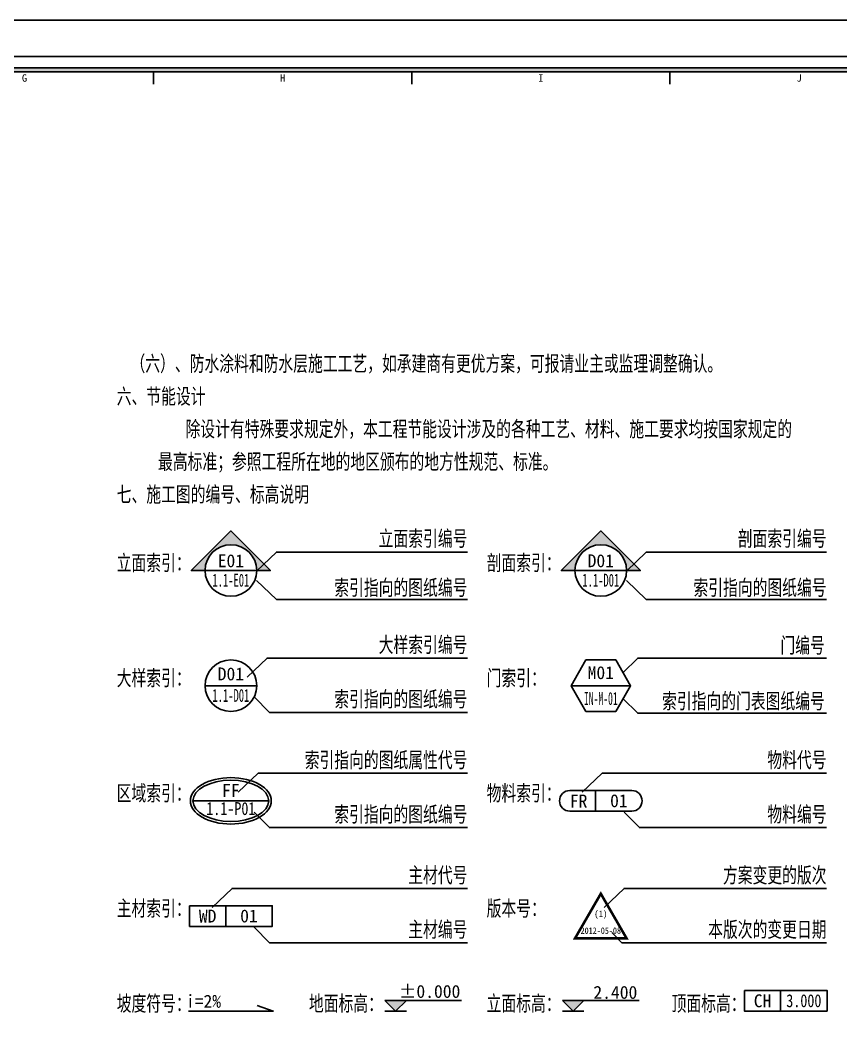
# Paper-space layout '布局1' of a CAD drawing. Header units: millimetres. Extents: x 74 to 2091, y 199 to 657.
# Drawn here: x 442.8 to 601.6, y 441.8 to 638.3 of the extents above; entities that cross this region are included whole.
import ezdxf
from ezdxf.enums import TextEntityAlignment as Align

# ---------------------------------------------------------------- set-up
doc = ezdxf.new("R2010")
doc.units = ezdxf.units.MM
doc.layers.add('DEFPOINTS(视图框)', color=251, linetype='Continuous', plot=False)
doc.layers.add('W-图框', color=251, linetype='Continuous')
doc.layers.add('W-文字', color=35, linetype='Continuous')
doc.styles.add('A2图框$0$ZZ', font='SIMHEI.TTF')
doc.styles.add('NAME-1', font='SIMHEI.TTF')
doc.styles.add('WORD-1', font='SIMFANG.TTF', dxfattribs={"width": 0.7})
doc.styles.add('WORD-2', font='SIMHEI.TTF')
doc.styles.add('WORD-3', font='SimSun.ttf')

# ---------------------------------------------------------------- blocks, each defined once
blk = doc.blocks.new('物料索引')
at = {"color": 1}
blk.add_line((7, -2), (7, 2), dxfattribs=at)
at = {"color": 4}
for points in [[(14, 2), (2, 2)], [(2, -2), (14, -2)]]:
    blk.add_lwpolyline(points, dxfattribs=at)
for centre, start, end in [((2, 0), 90, 270), ((14, 0), 270, 90)]:
    blk.add_arc(centre, 2, start, end, dxfattribs=at)
at = {"color": 2, "ltscale": 20, "style": 'NAME-1'}
for tag, p in [('FR', (3.7, -0.04)), ('01', (11.5, 0))]:
    blk.add_attdef(tag, text='', height=2.5, dxfattribs=at).set_placement(p, align=Align.MIDDLE)
at = {"color": 35, "ltscale": 0.5, "style": 'WORD-1', "width": 0.7}
blk.add_attdef('多人沙发', (0, -6.36), '', height=2.5, dxfattribs=at)
blk = doc.blocks.new('区域索引')
at = {"color": 1}
blk.add_line((15.17, 0), (0.5, 0), dxfattribs=at)
at = {"color": 4}
blk.add_ellipse((7.83, 0), major_axis=(-7.83, 0), ratio=0.574468, dxfattribs=at)
at = {"color": 1}
blk.add_ellipse((7.83, 0), major_axis=(7.33, 0), ratio=0.545455, dxfattribs=at)
at = {"color": 2, "ltscale": 20, "style": 'NAME-1'}
blk.add_attdef('1', text='', height=2.5, dxfattribs=at).set_placement((7.83, 2), align=Align.MIDDLE)
at = {"color": 2, "ltscale": 20, "style": 'NAME-1', "width": 0.8}
blk.add_attdef('1F.1P.01', text='', height=2.5, dxfattribs=at).set_placement((7.83, -1.52), align=Align.MIDDLE)
blk = doc.blocks.new('顶面标高')
at = {"color": 1}
blk.add_line((7, 2), (7, -2), dxfattribs=at)
at = {"color": 4}
blk.add_lwpolyline([(0, 2), (0, -2), (16, -2), (16, 2)], close=True, dxfattribs=at)
at = {"color": 2, "ltscale": 20, "style": 'NAME-1'}
blk.add_attdef('CH', text='', height=2.5, dxfattribs=at).set_placement((3.5, 0), align=Align.MIDDLE)
at = {"color": 2, "ltscale": 20, "style": 'NAME-1', "width": 0.8}
blk.add_attdef('3.000', text='', height=2.5, dxfattribs=at).set_placement((11.5, 0), align=Align.MIDDLE)
blk = doc.blocks.new('立面标高11')
at = {"ltscale": 0.5}
h = blk.add_hatch(color=2, dxfattribs=at)
h.dxf.hatch_style = 1
h.paths.add_polyline_path([(2.08, 2.08), (-2.08, 2.08), (0, 0)])
at = {"color": 2}
for p, q in [((0, 0), (-2.08, 2.08)), ((-2.08, 2.08), (12.78, 2.08)), ((0, 0), (2.08, 2.08)), ((-2.08, 0), (2.08, 0))]:
    blk.add_line(p, q, dxfattribs=at)
at = {"color": 2, "ltscale": 20, "style": 'NAME-1'}
blk.add_attdef('2.400', text='', height=2.5, dxfattribs=at).set_placement((12.42, 2.39), align=Align.RIGHT)
blk = doc.blocks.new('地面标高')
at = {"ltscale": 0.5}
h = blk.add_hatch(color=2, dxfattribs=at)
h.dxf.hatch_style = 1
h.paths.add_polyline_path([(2.08, 2.08), (-2.08, 2.08), (0, 0)])
at = {"color": 2}
for p, q in [((0, 0), (-2.08, 2.08)), ((-2.08, 2.08), (12.78, 2.08)), ((0, 0), (2.08, 2.08)), ((-2.08, 0), (2.08, 0))]:
    blk.add_line(p, q, dxfattribs=at)
at = {"color": 2, "ltscale": 20, "style": 'NAME-1'}
blk.add_attdef('±0.000', text='', height=2.5, dxfattribs=at).set_placement((12.53, 2.57), align=Align.RIGHT)
blk = doc.blocks.new('*U13')
blk.add_hatch(color=1).paths.add_polyline_path([(0, 7.66), (-7.66, 0), (-5, 0, -1), (5, 0), (7.66, 0)])
at = {"color": 1}
blk.add_line((-5, 0), (5, 0), dxfattribs=at)
blk.add_lwpolyline([(5, 0), (7.66, 0), (0, 7.66), (-7.66, 0), (-5, 0)], dxfattribs=at)
at = {"color": 4}
blk.add_circle((0, 0), 5, dxfattribs=at)
at = {"color": 2, "style": 'NAME-1'}
blk.add_attdef('E1', text='', height=2.5, dxfattribs=at).set_placement((0, 1.87), align=Align.MIDDLE)
at = {"color": 2, "style": 'NAME-1', "width": 0.6}
blk.add_attdef('1.1-E01', text='', height=2.5, dxfattribs=at).set_placement((0, -3.12), align=Align.CENTER)
blk = doc.blocks.new('门表索引')
at = {"color": 1}
blk.add_line((0, 0), (11.55, 0), dxfattribs=at)
at = {"color": 4}
blk.add_lwpolyline([(2.89, 5), (0, 0), (2.89, -5), (8.66, -5), (11.55, 0), (8.66, 5)], close=True, dxfattribs=at)
at = {"color": 2, "ltscale": 20, "style": 'NAME-1', "width": 0.6}
for tag, p in [('DR1024', (5.77, 2.5)), ('DT-101', (5.77, -2.5))]:
    blk.add_attdef(tag, text='', height=2.5, dxfattribs=at).set_placement(p, align=Align.MIDDLE)
blk = doc.blocks.new('大样索引')
at = {"color": 1}
blk.add_line((10, 0), (0, 0), dxfattribs=at)
at = {"color": 4}
blk.add_circle((5, 0), 5, dxfattribs=at)
at = {"color": 2, "ltscale": 20, "style": 'NAME-1'}
blk.add_attdef('D01', text='', height=2.5, dxfattribs=at).set_placement((5, 2.26), align=Align.MIDDLE)
at = {"color": 2, "ltscale": 20, "style": 'NAME-1', "width": 0.6}
blk.add_attdef('D-1-01', text='', height=2.5, dxfattribs=at).set_placement((5, -1.9), align=Align.MIDDLE)
blk = doc.blocks.new('材料索引')
at = {"color": 1}
blk.add_line((7, 2), (7, -2), dxfattribs=at)
at = {"color": 4}
blk.add_lwpolyline([(0, 2), (0, -2), (16, -2), (16, 2)], close=True, dxfattribs=at)
at = {"color": 2, "ltscale": 20, "style": 'NAME-1'}
for tag, p in [('WD', (3.5, 0)), ('01', (11.5, 0))]:
    blk.add_attdef(tag, text='', height=2.5, dxfattribs=at).set_placement(p, align=Align.MIDDLE)
at = {"color": 35, "ltscale": 0.5, "style": 'WORD-1', "width": 0.7}
blk.add_attdef('木饰面', (0, -5.97), '', height=2.5, dxfattribs=at)
blk = doc.blocks.new('版本号')
at = {"color": 4, "const_width": 1}
blk.add_lwpolyline([(-10, 17.32), (0, 0), (-20, 0)], close=True, dxfattribs=at)
at = {"color": 2, "style": 'NAME-1'}
blk.add_attdef('(1)', text='', height=2.5, dxfattribs=at).set_placement((-10, 9.32), align=Align.MIDDLE)
at = {"color": 2, "style": 'NAME-1', "width": 0.8}
blk.add_attdef('2012-05-08', text='', height=2.5, dxfattribs=at).set_placement((-10, 3), align=Align.MIDDLE)
blk = doc.blocks.new('*U8')
at = {"color": 2}
blk.add_lwpolyline([(0, 0), (16.43, 0), (13.34, 1.11)], dxfattribs=at)
at = {"color": 2, "ltscale": 20, "style": 'NAME-1'}
blk.add_attdef('I=2%', text='', height=2.5, dxfattribs=at).set_placement((2.92, 1.97), align=Align.MIDDLE)
blk = doc.blocks.new('A2 图框')
at = {"layer": 'W-图框', "ltscale": 0.5}
h = blk.add_hatch(color=161, dxfattribs=at)
h.paths.add_polyline_path([(-562, 403), (-3, 403), (-3, 3), (-562, 3)], flags=16)
h.paths.add_polyline_path([(-562.8, 403.8), (-2.2, 403.8), (-2.2, 2.2), (-562.8, 2.2)])
at = {"layer": 'W-图框', "color": 7}
for p, q in [((-211.9, 400.6), (-211.9, 403)), ((-161.9, 400.6), (-161.9, 403)), ((-111.9, 400.6), (-111.9, 403))]:
    blk.add_line(p, q, dxfattribs=at)
at = {"layer": 'W-图框', "color": 251, "ltscale": 0.01}
for points in [[(-587, 413), (7, 413), (7, -7), (-587, -7)], [(-580, 406), (0, 406), (0, 0), (-580, 0)]]:
    blk.add_lwpolyline(points, close=True, dxfattribs=at)
at = {"layer": 'W-图框', "color": 161, "ltscale": 0.5}
for points in [[(-562.8, 403.8), (-2.2, 403.8), (-2.2, 2.2), (-562.8, 2.2)], [(-562, 403), (-3, 403), (-3, 3), (-562, 3)]]:
    blk.add_lwpolyline(points, close=True, dxfattribs=at)
at = {"layer": 'W-图框', "color": 161, "linetype": 'ByBlock'}
blk.add_lwpolyline([(-562, 403), (-562, 3), (-61, 3), (-61, 403)], close=True, dxfattribs=at)
at = {"layer": 'W-图框', "lineweight": 0, "ltscale": 150, "style": 'A2图框$0$ZZ'}
for s, p in [('G', (-236.9, 401.82)), ('H', (-186.9, 401.82)), ('I', (-136.9, 401.82)), ('J', (-86.9, 401.82))]:
    blk.add_text(s, height=1.45, dxfattribs=at).set_placement(p, align=Align.MIDDLE)
at = {"layer": 'W-图框', "color": 35, "lineweight": 0, "style": 'WORD-3', "width": 0.65}
blk.add_attdef('建设单位', text='', height=3, dxfattribs=at).set_placement((-32, 300.49), align=Align.MIDDLE)
at = {"layer": 'W-图框', "color": 35, "ltscale": 1000, "style": 'WORD-2'}
for tag, height, width, p in [('项目名称英文翻译', 3.5, 0.8, (-21.14, 246.28)), ('项目名称', 7, 0.7, (-41.38, 246.28)), ('项目名称', 7, 0.7, (-30.73, 246.28))]:
    blk.add_attdef(tag, text='', height=height, rotation=90, dxfattribs=dict(at, width=width)).set_placement(p, align=Align.MIDDLE)
at = {"layer": 'W-图框', "color": 35, "lineweight": 0, "style": 'WORD-2'}
for tag, p in [('2013.01.01', (-41.46, 176)), ('2013.03.01', (-13.42, 176)), ('2013.05.01', (-41.46, 169)), ('2013.06.01', (-13.42, 169)), ('2013.08.01', (-41.46, 162)), ('2013.09.01', (-13.42, 162)), ('2013.09.01', (-32, 113))]:
    blk.add_attdef(tag, text='', height=1.8, dxfattribs=at).set_placement(p, align=Align.MIDDLE)
at = {"layer": 'W-图框', "color": 35, "ltscale": 1000, "style": 'WORD-2', "width": 0.78}
blk.add_attdef('FS2011000', text='', height=3.5, dxfattribs=at).set_placement((-32, 11.45), align=Align.MIDDLE)

psp = doc.layouts.new('布局1')

# ---------------------------------------------------------------- linework, layer by layer
at = {"layer": 'DEFPOINTS(视图框)', "ltscale": 0.01}
psp.add_lwpolyline([(118.46, 628.3), (618.69, 628.3), (618.69, 228.3), (118.46, 228.3)], close=True, dxfattribs=at)
at = {"layer": 'W-文字', "ltscale": 0.01}
for p, q in [((500.98, 526.11), (529.36, 526.11)), ((570.51, 526.11), (598.9, 526.11)), ((549.5, 509.4), (560.88, 509.4))]:
    psp.add_line(p, q, dxfattribs=at)
for points in [[(488.53, 531.58), (492.37, 535.27), (529.36, 535.27)], [(560.16, 531.58), (564, 535.27), (598.9, 535.27)], [(488.53, 529.8), (492.37, 526.11), (529.36, 526.11)], [(560.16, 529.8), (564, 526.11), (598.9, 526.11)], [(486.73, 511.06), (490.57, 514.74), (529.36, 514.74)], [(559.46, 511.86), (562.34, 514.74), (598.9, 514.74)], [(488.07, 507.22), (491.03, 504.21), (529.36, 504.21)], [(559.46, 506.94), (562.34, 504.06), (598.9, 504.06)], [(484.99, 488.75), (488.83, 492.43), (529.36, 492.43)], [(551.59, 488.75), (555.43, 492.43), (598.9, 492.43)], [(488.07, 484.9), (491.03, 481.9), (529.36, 481.9)], [(559.7, 484.9), (562.67, 481.9), (598.9, 481.9)], [(479.96, 466.43), (483.8, 470.12), (529.36, 470.12)], [(555.86, 466.43), (559.7, 470.12), (598.9, 470.12)], [(488.07, 462.59), (491.03, 459.59), (529.36, 459.59)], [(557.3, 461.56), (559.24, 459.59), (598.9, 459.59)]]:
    psp.add_lwpolyline(points, dxfattribs=at)

# ---------------------------------------------------------------- block references
for name, p, values in [('*U13', (483.56, 531.71), {'E1': 'E01', '1.1-E01': '1.1-E01'}), ('*U13', (555.19, 531.71), {'E1': 'D01', '1.1-E01': '1.1-D01'}), ('大样索引', (478.56, 509.4), {'D01': 'D01', 'D-1-01': '1.1-D01'}), ('区域索引', (475.72, 487.09), {'1': 'FF', '1F.1P.01': '1.1-P01'}), ('地面标高', (515.46, 446.35), {'±0.000': '±0.000'}), ('立面标高11', (549.84, 446.35), {'2.400': '2.400'}), ('顶面标高', (583.01, 448.35), {'CH': 'CH', '3.000': '3.000'}), ('*U8', (475.34, 446.35), {'I=2%': 'i=2%'})]:
    psp.add_blockref(name, p).add_auto_attribs(values)
ref = psp.add_blockref('门表索引', (549.42, 509.4))
ref.add_attrib('DT-101', 'IN-M-01', dxfattribs={"color": 2, "ltscale": 20, "height": 2.5, "style": 'NAME-1', "width": 0.55}).set_placement((555.19, 506.9), align=Align.MIDDLE)
ref.add_attrib('DR1024', 'M01', dxfattribs={"color": 2, "ltscale": 20, "height": 2.5, "style": 'NAME-1'}).set_placement((555.19, 511.9), align=Align.MIDDLE)
ref = psp.add_blockref('物料索引', (547.19, 487.09))
ref.add_attrib('FR', 'FR', dxfattribs={"color": 2, "ltscale": 20, "height": 2.5, "style": 'NAME-1'}).set_placement((550.89, 487.05), align=Align.MIDDLE)
ref.add_attrib('01', '01', dxfattribs={"color": 2, "ltscale": 20, "height": 2.5, "style": 'NAME-1'}).set_placement((558.69, 487.09), align=Align.MIDDLE)
at = {"xscale": 0.5, "yscale": 0.5, "zscale": 0.5}
psp.add_blockref('版本号', (560.19, 460.44), dxfattribs=at).add_auto_attribs({'(1)': '(1)', '2012-05-08': '2012-05-08'})
ref = psp.add_blockref('材料索引', (475.56, 464.77))
ref.add_attrib('WD', 'WD', dxfattribs={"color": 2, "ltscale": 20, "height": 2.5, "style": 'NAME-1'}).set_placement((479.06, 464.77), align=Align.MIDDLE)
ref.add_attrib('01', '01', dxfattribs={"color": 2, "ltscale": 20, "height": 2.5, "style": 'NAME-1'}).set_placement((487.06, 464.77), align=Align.MIDDLE)
at = {"layer": 'W-图框'}
psp.add_blockref('A2 图框', (680.49, 225.3), dxfattribs=at)

# ---------------------------------------------------------------- texts
at = {"layer": 'W-文字', "ltscale": 0.01, "style": 'WORD-2', "width": 0.7}
for s, p in [('（六）、防水涂料和防水层施工工艺，如承建商有更优方案，可报请业主或监理调整确认。', (464.12, 570.31)), ('六、节能设计', (461.45, 563.97)), ('除设计有特殊要求规定外，本工程节能设计涉及的各种工艺、材料、施工要求均按国家规定的', (474.78, 557.64)), ('最高标准；参照工程所在地的地区颁布的地方性规范、标准。', (469.45, 551.31)), ('七、施工图的编号、标高说明', (461.45, 544.97)), ('立面索引：', (461.45, 531.71)), ('剖面索引：', (533.08, 531.71)), ('大样索引：', (461.45, 509.4)), ('门索引：', (533.08, 509.4)), ('区域索引：', (461.45, 487.09)), ('物料索引：', (533.08, 487.09)), ('主材索引：', (461.45, 464.77)), ('版本号：', (533.08, 464.77)), ('坡度符号：', (461.45, 446.35)), ('地面标高：', (498.67, 446.35)), ('立面标高：', (533.08, 446.35)), ('顶面标高：', (568.9, 446.35))]:
    psp.add_text(s, height=3, dxfattribs=at).set_placement(p)
for s, p in [('      立面索引编号', (529.36, 536.41)), ('  剖面索引编号', (598.9, 536.41)), ('索引指向的图纸编号', (529.36, 526.91)), ('索引指向的图纸编号', (598.9, 526.91)), ('大样索引编号', (529.36, 515.84)), ('门编号', (598.56, 515.73)), ('索引指向的图纸编号', (529.36, 505.31)), ('索引指向的门表图纸编号', (598.56, 504.93)), ('索引指向的图纸属性代号', (529.36, 493.53)), ('物料代号', (598.9, 493.53)), ('索引指向的图纸编号', (529.36, 482.99)), ('物料编号', (598.9, 482.99)), ('主材代号', (529.36, 471.21)), ('方案变更的版次', (598.9, 471.21)), ('主材编号', (529.36, 460.68)), ('本版次的变更日期', (598.9, 460.68))]:
    psp.add_text(s, height=3, dxfattribs=at).set_placement(p, align=Align.RIGHT)

doc.saveas('drawing.dxf')
